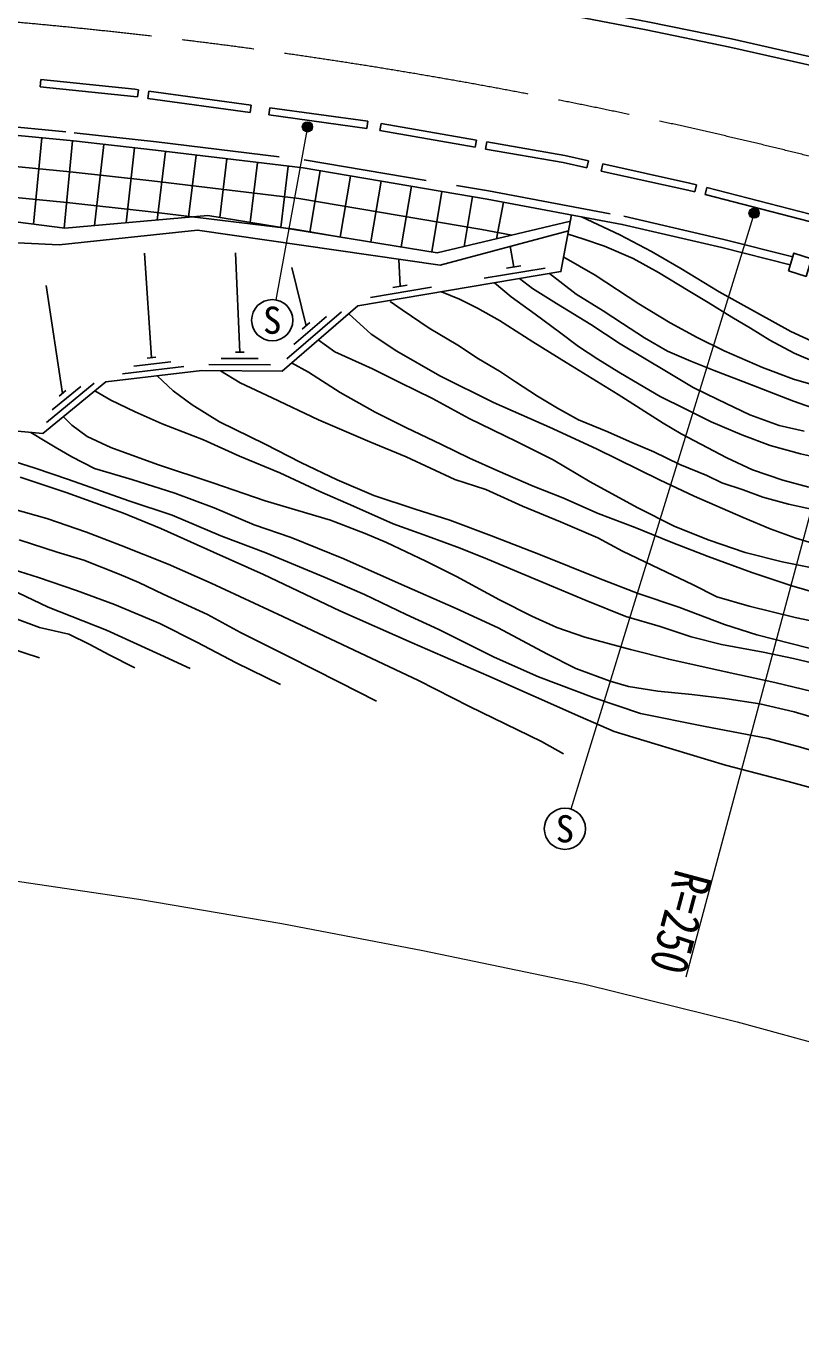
# Model space of a CAD drawing. Units: millimetres, scale not verified. Extents: x 40000 to 680000, y 20000 to 380000.
# Drawn here: x 183936 to 221529, y 249755 to 313592 of the extents above; entities that cross this region are included whole.
import ezdxf
from ezdxf.enums import TextEntityAlignment as Align

# ---------------------------------------------------------------- set-up
doc = ezdxf.new("R2010")
doc.units = ezdxf.units.MM
doc.header["$LTSCALE"] = 1000
doc.linetypes.add('CHAIN', pattern=[18.5, 12, -1.5, 3.5, -1.5])
doc.linetypes.add('DASHED', pattern=[7.5, 6, -1.5])
for name, color, linetype, lineweight in [('M-BGD', 7, 'Continuous', 25), ('M-BMK', 2, 'CHAIN', 13), ('M-STR-HTXT', 7, 'Continuous', 13), ('M-STR-STRC', 7, 'Continuous', 25)]:
    doc.layers.add(name, color=color, linetype=linetype, lineweight=lineweight)
doc.styles.add('ＭＳ ゴシック', font='')
doc.styles.get('ＭＳ ゴシック').set_extended_font_data('MS Gothic')

msp = doc.modelspace()

# ---------------------------------------------------------------- hatches: boundary and pattern name
at = {"layer": 'M-STR-HTXT'}
for points in [[(197378, 308570, -0.41421), (197444, 308917, -0.41421), (197791, 308851, -1)], [(219047, 304411, -0.41421), (219154, 304748, -0.41421), (219491, 304641, -1)]]:
    msp.add_hatch(color=256, dxfattribs=at).paths.add_polyline_path(points)

# ---------------------------------------------------------------- linework, layer by layer
at = {"layer": 'M-BGD'}
for p, q in [((184641, 311008), (184605, 310660)), ((189388, 310510), (189340, 310163)), ((189891, 310441), (189843, 310094)), ((189891, 310441), (194857, 309759)), ((189843, 310094), (194810, 309412)), ((194857, 309759), (194810, 309412)), ((195759, 309636), (195711, 309289)), ((195759, 309636), (200517, 308983)), ((195711, 309289), (200469, 308636)), ((200517, 308983), (200469, 308636)), ((201165, 308881), (201104, 308537)), ((201104, 308537), (205729, 307725)), ((201165, 308881), (205789, 308070)), ((184689, 308177), (184286, 303986)), ((186182, 308033), (185774, 303794)), ((187696, 307864), (187254, 303918)), ((189187, 307697), (188778, 304054)), ((205789, 308070), (205729, 307725)), ((206293, 307982), (206233, 307637)), ((190690, 307524), (190287, 304188)), ((192179, 307344), (191814, 304324)), ((193668, 307164), (193324, 304314)), ((211223, 307065), (211147, 306723)), ((195157, 306984), (194806, 304074)), ((196646, 306804), (196287, 303834)), ((198200, 306576), (197698, 303606)), ((211920, 306911), (211844, 306569)), ((199679, 306326), (199179, 303366)), ((201158, 306077), (200660, 303127)), ((202637, 305827), (202140, 302887)), ((216474, 305893), (216386, 305554)), ((204116, 305577), (203621, 302647)), ((205595, 305327), (205187, 302913)), ((216980, 305762), (216892, 305423)), ((216892, 305423), (222397, 304000)), ((216980, 305762), (222484, 304339)), ((207098, 305059), (206766, 303285)), ((194302, 297771), (194085, 302597)), ((207596, 301909), (207427, 302914)), ((190020, 297503), (189681, 302578)), ((202079, 300979), (202026, 302291)), ((207251, 301850), (207941, 301967)), ((197520, 299054), (196828, 301889)), ((206167, 301363), (209125, 301862)), ((185694, 295777), (184898, 301009)), ((200650, 300434), (203608, 300932)), ((201734, 300921), (202424, 301037)), ((196584, 297458), (199238, 299739)), ((196919, 298142), (198512, 299511)), ((197334, 298894), (197706, 299213)), ((189811, 297479), (190228, 297527)), ((194092, 297772), (194512, 297770)), ((188599, 296734), (191579, 297080)), ((189161, 297101), (190949, 297309)), ((192799, 297179), (195799, 297164)), ((193401, 297476), (195200, 297467)), ((184917, 294361), (187233, 296267)), ((185190, 294974), (186579, 296118)), ((185532, 295644), (185856, 295911))]:
    msp.add_line(p, q, dxfattribs=at)
for points in [[(130763, 316525), (135391, 317127), (140357, 317736), (145557, 318316), (148751, 318589), (152211, 318770), (160491, 319038), (167407, 319094), (173584, 318951), (179981, 318518), (184902, 318106), (190454, 317496), (197222, 316593), (202936, 315714), (209686, 314649), (214103, 313817), (218174, 312977), (225356, 311343), (230938, 309914), (235634, 308566), (240246, 306968), (251779, 303091), (265116, 298576), (280850, 293344)], [(184641, 311008), (189204, 310535), (189388, 310510)], [(184605, 310660), (189162, 310187), (189340, 310163)], [(130487, 306665), (138542, 307628), (144999, 308328), (149866, 308689), (155275, 309091), (159275, 309315), (162588, 309456), (167365, 309392), (173742, 309098), (179844, 308642), (186221, 308029), (190206, 307582), (197375, 306716), (206307, 305207), (212866, 303980), (217706, 302862), (221024, 302019)], [(155215, 308057), (161787, 304920), (167158, 305154), (168788, 304190), (178385, 303685), (179991, 304540), (185811, 303790), (192748, 304407), (203879, 302605), (210350, 304129)], [(156099, 307635), (159349, 307817), (162609, 307956), (167321, 307893), (173652, 307600), (179717, 307148), (186066, 306537), (190032, 306092), (197160, 305231), (206044, 303730), (207499, 303458)], [(206293, 307982), (210072, 307319), (211223, 307065)], [(154432, 307393), (157947, 305096), (162050, 302879), (166339, 303696), (168569, 302298), (178416, 301574), (179710, 302622), (180131, 303245), (185534, 302981), (192255, 303699), (204024, 302003), (210265, 303674)], [(206233, 307637), (210004, 306975), (211147, 306723)], [(158916, 306290), (159423, 306319), (162631, 306455), (167276, 306393), (173562, 306103), (179589, 305653), (185910, 305045), (189859, 304602), (196945, 303746), (199501, 303314)], [(211844, 306569), (216054, 305640), (216386, 305554)], [(211920, 306911), (216136, 305980), (216474, 305893)], [(151521, 305446), (157194, 304492), (162224, 298249), (166141, 297718), (173832, 293816), (179657, 294297), (184740, 293827), (187792, 296338), (192456, 296880), (196350, 296861), (200031, 300025), (209893, 301687), (210408, 304440)], [(210888, 304350), (212750, 303477), (214287, 302660), (215707, 301846), (217567, 300700), (219380, 299710), (221058, 298774), (222841, 297960)], [(222310, 297260), (221211, 297726), (220026, 298365), (219097, 298944), (218180, 299483), (217029, 300190), (216072, 300770), (214624, 301638), (213390, 302319), (212010, 302918), (210960, 303275), (210235, 303512)], [(210025, 302393), (211546, 301507), (213673, 300124), (215190, 299199), (216506, 298494), (217821, 297837), (219676, 297037), (221179, 296467), (224043, 295639)], [(207881, 301348), (208506, 300867), (209675, 300144), (211342, 299127), (212762, 298185), (215095, 296783), (216310, 296066), (217512, 295475), (219062, 294730), (220476, 294226), (221690, 293940)], [(222979, 294771), (221174, 295402), (219134, 296193), (217321, 296883), (216191, 297349), (215062, 297828), (213946, 298478), (212884, 299168), (211940, 299780), (210632, 300596), (209336, 301593)], [(204098, 300711), (204966, 300349), (205835, 299918), (206911, 299314), (208525, 298278), (210138, 297269), (212664, 295719), (214850, 294331), (215720, 293820), (216682, 293309), (217937, 292652), (219187, 292067), (220661, 291562), (221916, 291231)], [(223265, 292452), (221526, 292843), (220052, 293255), (218670, 293761), (217187, 294392), (215926, 295029), (214704, 295628), (213688, 296232), (212704, 296810), (211682, 297434), (210739, 298058), (209828, 298743), (208633, 299626), (207477, 300457), (206665, 301143)], [(222723, 290006), (220934, 290400), (219693, 290738), (218744, 291090), (217701, 291435), (216969, 291795), (215654, 292332), (214406, 292943), (213222, 293436), (212173, 293907), (210746, 294497), (209717, 295055), (208759, 295641), (207677, 296331), (206905, 296863), (205890, 297461), (204880, 298125), (203498, 298943), (202190, 299825), (201593, 300237)], [(199589, 299645), (200684, 298653), (201930, 297829), (204008, 296628), (206620, 295342), (209338, 294141), (211612, 293094), (214681, 291575), (216362, 290784), (218732, 289747), (220044, 289200), (221290, 288759), (223067, 288217)], [(198106, 298371), (198910, 297789), (200748, 296964), (202062, 296304), (203659, 295531), (205431, 294558), (207735, 293438), (209520, 292555), (211307, 291482), (213598, 290238), (215422, 289323), (217093, 288655), (218832, 288060), (220630, 287609), (222575, 287216)], [(193369, 296876), (194325, 296297), (195873, 295566), (198120, 294501), (200616, 293422), (202373, 292691), (204746, 291599), (206241, 291116), (208026, 290305), (209867, 289548), (211684, 288764), (212879, 288124), (214677, 287261), (216283, 286503), (217455, 285901), (219035, 285444), (221258, 284908), (223190, 284504)], [(223440, 285758), (221093, 286432), (219160, 287078), (217036, 287856), (215233, 288554), (213488, 289274), (211705, 289940), (209978, 290705), (208535, 291279), (206829, 292019), (205445, 292632), (204093, 293291), (202361, 294122), (200879, 294873), (199179, 295828), (197631, 296800), (196805, 297252)], [(190288, 296628), (191061, 295894), (191982, 295218), (193315, 294401), (195527, 293310), (197265, 292422), (199033, 291583), (200810, 290823), (202813, 290154), (204497, 289625), (206525, 288859), (208904, 287949), (211714, 286802), (213642, 286073), (215606, 285397), (217830, 284560), (219395, 284057), (221044, 283639), (223390, 283033)], [(222819, 282517), (221174, 282910), (219705, 283213), (217687, 283588), (216213, 283955), (214704, 284457), (213042, 284946), (211115, 285720), (209730, 286306), (207944, 287054), (206328, 287737), (205005, 288273), (203415, 288846), (201746, 289445), (199818, 290303), (198182, 291017), (196241, 291914), (194290, 292732), (192543, 293519), (190532, 294305), (189218, 294878), (188039, 295444), (187266, 295906)], [(185735, 294646), (186140, 294241), (186899, 293688), (188038, 293144), (190304, 292324), (192995, 291430), (195538, 290569), (198707, 289619), (200390, 288971), (201417, 288541), (203334, 287641), (204817, 286890), (206906, 285751), (208475, 284973), (209695, 284421), (211057, 283953), (213269, 283354), (215125, 282873), (217960, 282255), (220278, 281742), (222092, 281310)], [(223609, 279619), (221205, 280328), (219544, 280717), (217852, 280973), (216241, 281168), (214600, 281322), (213175, 281548), (212286, 281807), (210605, 282433), (209210, 283130), (206848, 284392), (204807, 285345), (202003, 286569), (199347, 287747), (196801, 288785), (194995, 289401), (193057, 290231), (191139, 290928), (189053, 291597), (187248, 292130), (186151, 292693), (185340, 293165), (184848, 293452), (184162, 293880)], [(181790, 292956), (184367, 292152), (185986, 291602), (188913, 290562), (191011, 289870), (193377, 288860), (195557, 288036), (198442, 286843), (200357, 286018), (202376, 285049), (203955, 284316), (206647, 282969), (208798, 282021), (211498, 281005), (213756, 280240), (216814, 279633), (219945, 279025), (221522, 278604), (223753, 277939)], [(183640, 291714), (185874, 290963), (188652, 289970), (190465, 289219), (193022, 288076), (195456, 286985), (199158, 285228), (202676, 283665), (206395, 282051), (210836, 280077), (212472, 279365), (214446, 278774), (217875, 277731), (220920, 276940), (224771, 275887), (226514, 275366), (228862, 274591), (229974, 274141), (231156, 273530), (232168, 272979), (233070, 272248), (234462, 271187)], [(183270, 290170), (184930, 289698), (186854, 289043), (188544, 288400), (190830, 287494), (192912, 286569), (196388, 284957), (199850, 283316), (202971, 281847), (205456, 280580), (208950, 278878), (210007, 278284)], [(196277, 281645), (194128, 282698), (192208, 283698), (190413, 284606), (188221, 285524), (186376, 286209), (184533, 286848), (181743, 287711), (180064, 288167), (177876, 288693), (175887, 288902), (174399, 288864), (172045, 288832), (169657, 288446), (167476, 287850), (165880, 287489), (163952, 286766), (161645, 285923), (159796, 285176), (158687, 284739)], [(183591, 288674), (185432, 288077), (186730, 287685), (188449, 287000), (189393, 286595), (190584, 286031), (192733, 285048), (194330, 284174), (196669, 283014), (199129, 281759), (200934, 280847)], [(162234, 284220), (164029, 284923), (165530, 285360), (167222, 285905), (168470, 286253), (170253, 286710), (171627, 286963), (173471, 287305), (175108, 287432), (176185, 287508), (177464, 287420), (179447, 287147), (180804, 286988), (182172, 286539), (183536, 286101), (184993, 285398), (187834, 284288), (190452, 283090), (191896, 282425)], [(189213, 282464), (187959, 283091), (187015, 283585), (186008, 284085), (184570, 284421), (183498, 284814), (181337, 285417), (179614, 285727), (177730, 286075), (176273, 286253), (174950, 286405), (173567, 286278), (172141, 286100), (170423, 285745), (168248, 285200), (166532, 284732), (165056, 284282)], [(168636, 283845), (170106, 284301), (171862, 284637), (173268, 284840), (175056, 284941), (175936, 285005), (177148, 285004), (178484, 284757), (180222, 284377), (181495, 283934), (183041, 283440), (184575, 282939)]]:
    msp.add_lwpolyline(points, dxfattribs=at)
at = {"layer": 'M-BGD', "linetype": 'DASHED'}
for points in [[(130763, 316121), (135441, 316730), (140403, 317338), (145596, 317917), (148778, 318190), (152228, 318371), (160499, 318638), (167404, 318693), (173566, 318551), (179951, 318119), (184863, 317708), (190406, 317099), (197165, 316197), (202874, 315319), (209618, 314255), (214025, 313424), (218089, 312586), (225262, 310954), (230833, 309527), (235514, 308185), (240117, 306589), (251651, 302712), (264989, 298196), (280721, 292965)], [(130453, 307063), (138497, 308025), (144963, 308727), (149836, 309088), (155249, 309490), (159256, 309715), (162582, 309856), (167377, 309792), (173767, 309497), (179878, 309041), (186262, 308427), (190252, 307980), (197432, 307112), (206377, 305601), (212948, 304372), (217801, 303250), (221144, 302401)]]:
    msp.add_lwpolyline(points, dxfattribs=at)
at = {"layer": 'M-BGD'}
msp.add_lwpolyline([(220932, 301727), (221791, 301457), (222061, 302315), (221202, 302585)], close=True, dxfattribs=at)
at = {"layer": 'M-BMK'}
msp.add_arc((161201, 64779), 250000, 74.90086, 109.01876, dxfattribs=at)
at = {"layer": 'M-STR-HTXT'}
for p, q in [((197585, 308711), (196054, 300313)), ((226324, 306148), (215952, 267452)), ((219269, 304526), (210375, 275602))]:
    msp.add_line(p, q, dxfattribs=at)
msp.add_lwpolyline([(135441, 272785), (144065, 273554), (149070, 273915), (152687, 274147), (156744, 274377), (160009, 274446), (163414, 274404), (167446, 274038), (173207, 273469), (180532, 272537), (189392, 271238), (196349, 270047), (203180, 268732), (211042, 267100), (218438, 265278), (228371, 262553), (241980, 258605), (257396, 254314), (274144, 249755)], dxfattribs=at)
for centre in [(197585, 308711), (219269, 304526)]:
    msp.add_circle(centre, 250, dxfattribs=at)
at = {"layer": 'M-STR-STRC'}
for centre in [(195875, 299329), (210081, 274646)]:
    msp.add_circle(centre, 1000, dxfattribs=at)

# ---------------------------------------------------------------- texts
at = {"layer": 'M-STR-HTXT', "style": 'ＭＳ ゴシック', "width": 0.8}
msp.add_text('R=250', height=1833, rotation=254.996, dxfattribs=at).set_placement((215952, 267452), align=Align.TOP_RIGHT)
at = {"layer": 'M-STR-STRC', "style": 'ＭＳ ゴシック'}
for p in [(195875, 299329), (210081, 274646)]:
    msp.add_text('S', height=1320, dxfattribs=at).set_placement(p, align=Align.MIDDLE_CENTER)

doc.saveas('drawing.dxf')
